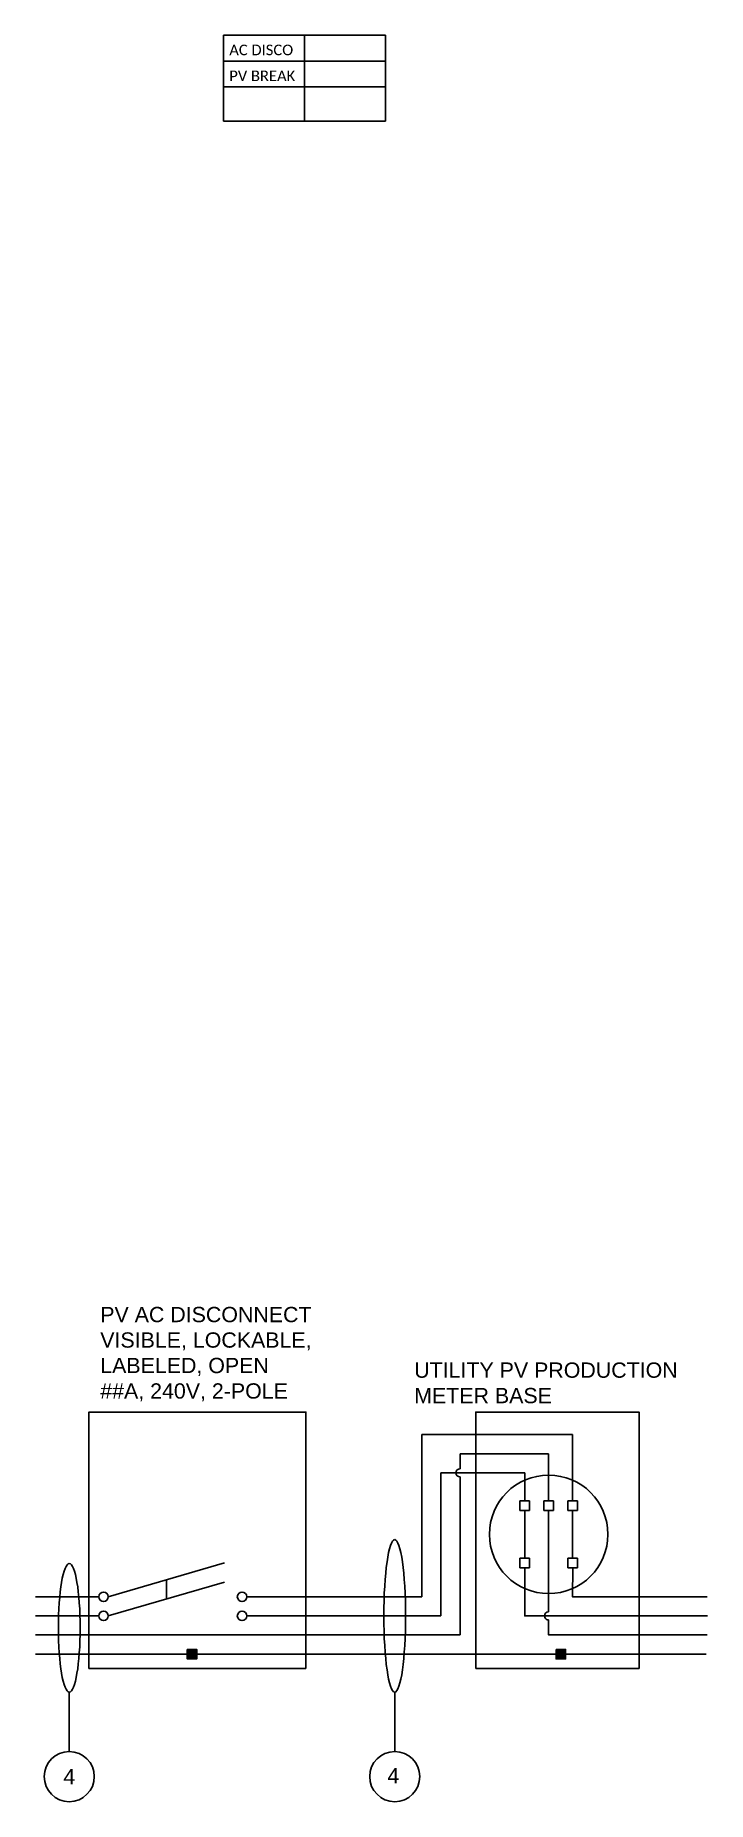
# Model space of a CAD drawing. Header units: inches. Extents: x 283.3 to 318.5, y 6.7 to 99.1.
import ezdxf

# ---------------------------------------------------------------- set-up
doc = ezdxf.new("R2010")
doc.units = ezdxf.units.IN
doc.header["$MEASUREMENT"] = 0
doc.layers.add('Ground', color=3, linetype='Continuous')
doc.layers.add('wirecallout', color=4, linetype='Continuous', lineweight=25)
doc.styles.get("Standard").update_dxf_attribs({"font": 'arial.ttf'})

# ---------------------------------------------------------------- blocks, each defined once
blk = doc.blocks.new('*T20')
at = {"color": 0, "linetype": 'ByBlock', "lineweight": -2, "transparency": 16777216}
for p, q in [((0, 0), (8.467, 0)), ((0, 0), (0, -4.497)), ((4.233, 0), (4.233, -4.497)), ((8.467, 0), (8.467, -4.497)), ((0, -1.348), (8.467, -1.348)), ((0, -2.697), (8.467, -2.697)), ((0, -4.497), (8.467, -4.497))]:
    blk.add_line(p, q, dxfattribs=at)
at = {"color": 0, "transparency": 16777216, "char_height": 0.55556, "width": 3.63333}
for s, insert, attachment_point in [('{\\fCalibri|b0|i0|c0;AC DISCO', (0.3, -1.048), 7), ('{\\fCalibri|b0|i0|c0;PV BREAK', (0.3, -2.397), 7), ('{\\fCalibri|b0|i0|c0;', (8.167, -1.048), 9), ('{\\fCalibri|b0|i0|c0;', (4.533, -2.397), 7)]:
    blk.add_mtext(s, dxfattribs=dict(at, insert=insert, attachment_point=attachment_point))
blk = doc.blocks.new('*U19')
h = blk.add_hatch(color=256)
h.dxf.hatch_style = 1
h.paths.add_polyline_path([(8.443, 0.248), (7.947, 0.248), (7.947, 0), (8.443, 0)])
h.paths.add_polyline_path([(8.443, 0), (7.947, 0), (7.947, -0.248), (8.443, -0.248)])
h = blk.add_hatch(color=256)
h.dxf.hatch_style = 1
h.paths.add_polyline_path([(27.736, 0.248), (27.24, 0.248), (27.24, 0), (27.736, 0)])
h.paths.add_polyline_path([(27.736, 0), (27.24, 0), (27.24, -0.248), (27.736, -0.248)])
for p, q in [((20.218, 11.488), (28.104, 11.488)), ((20.218, 11.488), (20.218, 3)), ((28.104, 11.488), (28.104, 8.016)), ((22.218, 10.488), (22.218, 9.703)), ((22.218, 10.488), (26.85, 10.488)), ((26.85, 10.488), (26.85, 8.016)), ((21.218, 9.488), (21.218, 2)), ((21.218, 9.488), (25.604, 9.488)), ((22.218, 9.273), (22.218, 1)), ((25.604, 8.016), (25.604, 9.488)), ((25.354, 8.016), (25.354, 7.516)), ((25.354, 8.016), (25.854, 8.016)), ((25.354, 7.516), (25.854, 7.516)), ((25.604, 5.016), (25.604, 7.516)), ((25.854, 8.016), (25.854, 7.516)), ((26.601, 8.016), (26.601, 7.516)), ((26.601, 8.016), (27.101, 8.016)), ((26.601, 7.516), (27.101, 7.516)), ((26.85, 7.516), (26.85, 4.222)), ((27.101, 8.016), (27.101, 7.516)), ((27.854, 8.016), (27.854, 7.516)), ((27.854, 8.016), (28.354, 8.016)), ((27.854, 7.516), (28.354, 7.516)), ((28.104, 7.516), (28.104, 7.004)), ((28.104, 7.516), (28.104, 5.016)), ((28.354, 8.016), (28.354, 7.516)), ((3.818, 3), (9.889, 4.771)), ((25.354, 5.016), (25.354, 4.516)), ((25.354, 5.016), (25.854, 5.016)), ((25.854, 5.016), (25.854, 4.516)), ((27.854, 5.016), (27.854, 4.516)), ((27.854, 5.016), (28.354, 5.016)), ((28.354, 5.016), (28.354, 4.516)), ((3.818, 2), (9.889, 3.771)), ((6.853, 3.885), (6.853, 2.885)), ((25.354, 4.516), (25.854, 4.516)), ((26.85, 4.222), (26.85, 2.215)), ((27.854, 4.516), (28.354, 4.516)), ((0, 3), (3.322, 3)), ((11.062, 3), (20.218, 3)), ((0, 2), (3.322, 2)), ((21.218, 2), (11.062, 2)), ((22.218, 1), (0, 1)), ((1.775, -1.99), (1.775, -5.101)), ((18.801, -1.99), (18.801, -5.101))]:
    blk.add_line(p, q)
for points in [[(14.156, -0.753), (2.802, -0.753), (2.802, 12.663), (14.156, 12.663)], [(23.037, -0.753), (31.581, -0.753), (31.581, 12.663), (23.037, 12.663)], [(7.947, 0.248), (8.443, 0.248), (8.443, -0.248), (7.947, -0.248)], [(27.24, 0.248), (27.736, 0.248), (27.736, -0.248), (27.24, -0.248)]]:
    blk.add_lwpolyline(points, close=True)
for points in [[(25.604, 4.516), (25.604, 2), (35.171, 2)], [(28.11, 4.516), (28.1, 3), (35.153, 3)], [(26.85, 1.785), (26.85, 1), (35.153, 1)]]:
    blk.add_lwpolyline(points)
for centre, radius in [((26.854, 6.266), 3.1), ((3.57, 3), 0.248), ((10.814, 3), 0.248), ((3.57, 2), 0.248), ((10.814, 2), 0.248), ((1.775, -6.412), 1.311), ((18.801, -6.412), 1.311)]:
    blk.add_circle(centre, radius)
for centre in [(22.218, 9.488), (26.85, 2)]:
    blk.add_arc(centre, 0.215, 90, 270)
at = {"layer": 'Ground'}
blk.add_lwpolyline([(0, 0), (35.094, 0)], dxfattribs=at)
at = {"layer": 'wirecallout', "color": 7, "extrusion": (0, 0, -1)}
for centre, major_axis, ratio in [((18.801, 2), (0, 3.99), 0.14309), ((1.775, 1.374), (0, 3.364), 0.169711)]:
    blk.add_ellipse(centre, major_axis=major_axis, ratio=ratio, dxfattribs=at)
blk.add_blockref('*T20', (9.846, 84.719))
at = {"char_height": 0.8}
for s, width, heights, insert, attachment_point in [('PV AC DISCONNECT\\PVISIBLE, LOCKABLE, LABELED, OPEN\\P##A, 240V, 2-POLE', 14.09593, [5.193], (3.396, 13.222), 7), ('\\A1;\\pxql;UTILITY PV PRODUCTION\\PMETER BASE', 14.51791, [5.98], (19.82, 13.118), 7), ('4', 15.64005, [0], (1.775, -6.412), 5), ('4', 15.64005, [0], (19.038, -5.963), 3)]:
    blk.add_mtext_dynamic_manual_height_columns(s, width=width, gutter_width=1, heights=heights, dxfattribs=dict(at, insert=insert, attachment_point=attachment_point))

msp = doc.modelspace()

# ---------------------------------------------------------------- block references
at = {"ltscale": 15}
msp.add_blockref('*U19', (283.342, 14.406), dxfattribs=at)

doc.saveas('drawing.dxf')
